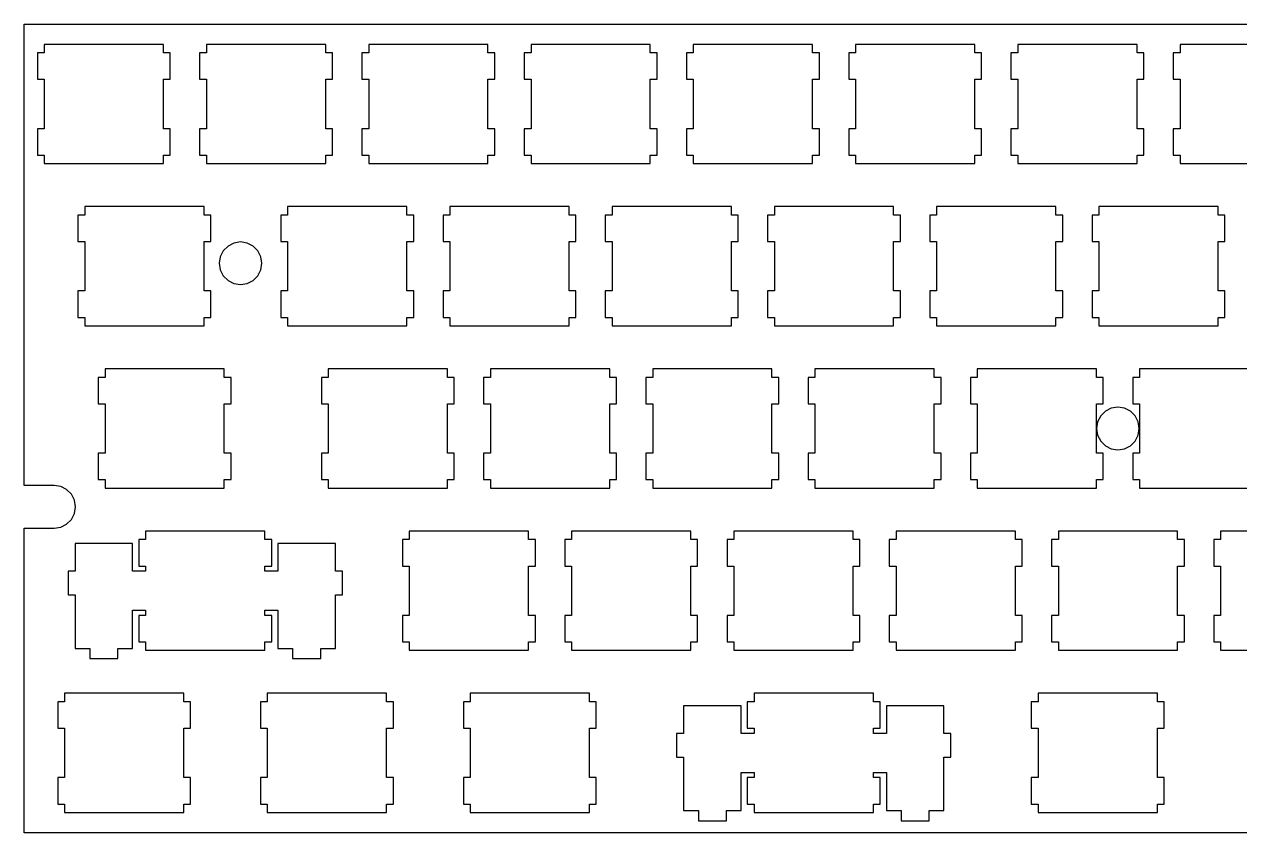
# Model space of a CAD drawing. Extents: x 0 to 285, y 0 to 95.
# Drawn here: x 0.1 to 142.8, y 0.1 to 95 of the extents above; entities that cross this region are included whole.
import ezdxf

# ---------------------------------------------------------------- set-up
doc = ezdxf.new("R2010")
doc.units = 0
doc.layers.get('0').update_dxf_attribs({"linetype": 'CONTINUOUS'})

msp = doc.modelspace()

# ---------------------------------------------------------------- linework, layer by layer
at = {"color": 0}
for p, q in [((0.09508, 40.8615), (0.09508, 95.0239)), ((0.09508, 95.0239), (285.47, 95.0239)), ((2.43224, 91.6615), (1.6316, 91.6615)), ((1.6316, 91.6615), (1.6316, 88.5624)), ((2.43224, 92.662), (2.43224, 91.6615)), ((16.4317, 92.662), (2.43224, 92.662)), ((16.4317, 91.6615), (16.4317, 92.662)), ((17.2324, 91.6615), (16.4317, 91.6615)), ((17.2324, 88.5624), (17.2324, 91.6615)), ((21.4822, 91.6615), (20.6816, 91.6615)), ((20.6816, 91.6615), (20.6816, 88.5624)), ((21.4822, 92.662), (21.4822, 91.6615)), ((35.4817, 92.662), (21.4822, 92.662)), ((35.4817, 91.6615), (35.4817, 92.662)), ((36.2825, 91.6615), (35.4817, 91.6615)), ((36.2825, 88.5624), (36.2825, 91.6615)), ((40.5324, 91.6615), (39.7316, 91.6615)), ((39.7316, 91.6615), (39.7316, 88.5624)), ((40.5324, 92.662), (40.5324, 91.6615)), ((54.5317, 92.662), (40.5324, 92.662)), ((54.5317, 91.6615), (54.5317, 92.662)), ((55.3311, 91.6615), (54.5317, 91.6615)), ((55.3311, 88.5624), (55.3311, 91.6615)), ((59.581, 91.6615), (58.7816, 91.6615)), ((58.7816, 91.6615), (58.7816, 88.5624)), ((59.581, 92.662), (59.581, 91.6615)), ((73.5817, 92.662), (59.581, 92.662)), ((73.5817, 91.6615), (73.5817, 92.662)), ((74.3825, 91.6615), (73.5817, 91.6615)), ((74.3825, 88.5624), (74.3825, 91.6615)), ((78.6324, 91.6615), (77.8316, 91.6615)), ((77.8316, 91.6615), (77.8316, 88.5624)), ((78.6324, 92.662), (78.6324, 91.6615)), ((92.6317, 92.662), (78.6324, 92.662)), ((92.6317, 91.6615), (92.6317, 92.662)), ((93.4325, 91.6615), (92.6317, 91.6615)), ((93.4325, 88.5624), (93.4325, 91.6615)), ((97.6824, 91.6615), (96.8816, 91.6615)), ((96.8816, 91.6615), (96.8816, 88.5624)), ((97.6824, 92.662), (97.6824, 91.6615)), ((111.682, 92.662), (97.6824, 92.662)), ((111.682, 91.6615), (111.682, 92.662)), ((112.482, 91.6615), (111.682, 91.6615)), ((112.482, 88.5624), (112.482, 91.6615)), ((116.732, 91.6615), (115.932, 91.6615)), ((115.932, 91.6615), (115.932, 88.5624)), ((116.732, 92.662), (116.732, 91.6615)), ((130.732, 92.662), (116.732, 92.662)), ((130.732, 91.6615), (130.732, 92.662)), ((131.532, 91.6615), (130.732, 91.6615)), ((131.532, 88.5624), (131.532, 91.6615)), ((135.782, 91.6615), (134.982, 91.6615)), ((134.982, 91.6615), (134.982, 88.5624)), ((135.782, 92.662), (135.782, 91.6615)), ((149.782, 92.662), (135.782, 92.662)), ((1.6316, 88.5624), (2.43224, 88.5624)), ((2.43224, 88.5624), (2.43224, 82.7624)), ((16.4317, 82.7624), (16.4317, 88.5624)), ((16.4317, 88.5624), (17.2324, 88.5624)), ((20.6816, 88.5624), (21.4822, 88.5624)), ((21.4822, 88.5624), (21.4822, 82.7624)), ((35.4817, 82.7624), (35.4817, 88.5624)), ((35.4817, 88.5624), (36.2825, 88.5624)), ((39.7316, 88.5624), (40.5324, 88.5624)), ((40.5324, 88.5624), (40.5324, 82.7624)), ((54.5317, 82.7624), (54.5317, 88.5624)), ((54.5317, 88.5624), (55.3311, 88.5624)), ((58.7816, 88.5624), (59.581, 88.5624)), ((59.581, 88.5624), (59.581, 82.7624)), ((73.5817, 82.7624), (73.5817, 88.5624)), ((73.5817, 88.5624), (74.3825, 88.5624)), ((77.8316, 88.5624), (78.6324, 88.5624)), ((78.6324, 88.5624), (78.6324, 82.7624)), ((92.6317, 82.7624), (92.6317, 88.5624)), ((92.6317, 88.5624), (93.4325, 88.5624)), ((96.8816, 88.5624), (97.6824, 88.5624)), ((97.6824, 88.5624), (97.6824, 82.7624)), ((111.682, 82.7624), (111.682, 88.5624)), ((111.682, 88.5624), (112.482, 88.5624)), ((115.932, 88.5624), (116.732, 88.5624)), ((116.732, 88.5624), (116.732, 82.7624)), ((130.732, 82.7624), (130.732, 88.5624)), ((130.732, 88.5624), (131.532, 88.5624)), ((134.982, 88.5624), (135.782, 88.5624)), ((135.782, 88.5624), (135.782, 82.7624)), ((2.43224, 82.7624), (1.6316, 82.7624)), ((1.6316, 82.7624), (1.6316, 79.6618)), ((17.2324, 82.7624), (16.4317, 82.7624)), ((17.2324, 79.6618), (17.2324, 82.7624)), ((21.4822, 82.7624), (20.6816, 82.7624)), ((20.6816, 82.7624), (20.6816, 79.6618)), ((36.2825, 82.7624), (35.4817, 82.7624)), ((36.2825, 79.6618), (36.2825, 82.7624)), ((40.5324, 82.7624), (39.7316, 82.7624)), ((39.7316, 82.7624), (39.7316, 79.6618)), ((55.3311, 82.7624), (54.5317, 82.7624)), ((55.3311, 79.6618), (55.3311, 82.7624)), ((59.581, 82.7624), (58.7816, 82.7624)), ((58.7816, 82.7624), (58.7816, 79.6618)), ((74.3825, 82.7624), (73.5817, 82.7624)), ((74.3825, 79.6618), (74.3825, 82.7624)), ((78.6324, 82.7624), (77.8316, 82.7624)), ((77.8316, 82.7624), (77.8316, 79.6618)), ((93.4325, 82.7624), (92.6317, 82.7624)), ((93.4325, 79.6618), (93.4325, 82.7624)), ((97.6824, 82.7624), (96.8816, 82.7624)), ((96.8816, 82.7624), (96.8816, 79.6618)), ((112.482, 82.7624), (111.682, 82.7624)), ((112.482, 79.6618), (112.482, 82.7624)), ((116.732, 82.7624), (115.932, 82.7624)), ((115.932, 82.7624), (115.932, 79.6618)), ((131.532, 82.7624), (130.732, 82.7624)), ((131.532, 79.6618), (131.532, 82.7624)), ((135.782, 82.7624), (134.982, 82.7624)), ((134.982, 82.7624), (134.982, 79.6618)), ((1.6316, 79.6618), (2.43224, 79.6618)), ((2.43224, 79.6618), (2.43224, 78.6624)), ((2.43224, 78.6624), (16.4317, 78.6624)), ((16.4317, 78.6624), (16.4317, 79.6618)), ((16.4317, 79.6618), (17.2324, 79.6618)), ((20.6816, 79.6618), (21.4822, 79.6618)), ((21.4822, 79.6618), (21.4822, 78.6624)), ((21.4822, 78.6624), (35.4817, 78.6624)), ((35.4817, 78.6624), (35.4817, 79.6618)), ((35.4817, 79.6618), (36.2825, 79.6618)), ((39.7316, 79.6618), (40.5324, 79.6618)), ((40.5324, 79.6618), (40.5324, 78.6624)), ((40.5324, 78.6624), (54.5317, 78.6624)), ((54.5317, 78.6624), (54.5317, 79.6618)), ((54.5317, 79.6618), (55.3311, 79.6618)), ((58.7816, 79.6618), (59.581, 79.6618)), ((59.581, 79.6618), (59.581, 78.6624)), ((59.581, 78.6624), (73.5817, 78.6624)), ((73.5817, 78.6624), (73.5817, 79.6618)), ((73.5817, 79.6618), (74.3825, 79.6618)), ((77.8316, 79.6618), (78.6324, 79.6618)), ((78.6324, 79.6618), (78.6324, 78.6624)), ((78.6324, 78.6624), (92.6317, 78.6624)), ((92.6317, 78.6624), (92.6317, 79.6618)), ((92.6317, 79.6618), (93.4325, 79.6618)), ((96.8816, 79.6618), (97.6824, 79.6618)), ((97.6824, 79.6618), (97.6824, 78.6624)), ((97.6824, 78.6624), (111.682, 78.6624)), ((111.682, 78.6624), (111.682, 79.6618)), ((111.682, 79.6618), (112.482, 79.6618)), ((115.932, 79.6618), (116.732, 79.6618)), ((116.732, 79.6618), (116.732, 78.6624)), ((116.732, 78.6624), (130.732, 78.6624)), ((130.732, 78.6624), (130.732, 79.6618)), ((130.732, 79.6618), (131.532, 79.6618)), ((134.982, 79.6618), (135.782, 79.6618)), ((135.782, 79.6618), (135.782, 78.6624)), ((135.782, 78.6624), (149.782, 78.6624)), ((7.19473, 73.612), (7.19473, 72.6115)), ((21.1956, 73.612), (7.19473, 73.612)), ((21.1956, 72.6115), (21.1956, 73.612)), ((31.0059, 73.612), (31.0059, 72.6115)), ((45.0067, 73.612), (31.0059, 73.612)), ((45.0067, 72.6115), (45.0067, 73.612)), ((50.0574, 73.612), (50.0574, 72.6115)), ((64.0567, 73.612), (50.0574, 73.612)), ((64.0567, 72.6115), (64.0567, 73.612)), ((69.1074, 73.612), (69.1074, 72.6115)), ((83.1067, 73.612), (69.1074, 73.612)), ((83.1067, 72.6115), (83.1067, 73.612)), ((88.1574, 73.612), (88.1574, 72.6115)), ((102.157, 73.612), (88.1574, 73.612)), ((102.157, 72.6115), (102.157, 73.612)), ((107.206, 73.612), (107.206, 72.6115)), ((121.207, 73.612), (107.206, 73.612)), ((121.207, 72.6115), (121.207, 73.612)), ((126.257, 73.612), (126.257, 72.6115)), ((140.257, 73.612), (126.257, 73.612)), ((140.257, 72.6115), (140.257, 73.612)), ((7.19473, 72.6115), (6.39547, 72.6115)), ((6.39547, 72.6115), (6.39547, 69.5124)), ((21.9949, 72.6115), (21.1956, 72.6115)), ((21.9949, 69.5124), (21.9949, 72.6115)), ((31.0059, 72.6115), (30.2066, 72.6115)), ((30.2066, 72.6115), (30.2066, 69.5124)), ((45.8075, 72.6115), (45.0067, 72.6115)), ((45.8075, 69.5124), (45.8075, 72.6115)), ((50.0574, 72.6115), (49.2566, 72.6115)), ((49.2566, 72.6115), (49.2566, 69.5124)), ((64.8575, 72.6115), (64.0567, 72.6115)), ((64.8575, 69.5124), (64.8575, 72.6115)), ((69.1074, 72.6115), (68.3066, 72.6115)), ((68.3066, 72.6115), (68.3066, 69.5124)), ((83.9075, 72.6115), (83.1067, 72.6115)), ((83.9075, 69.5124), (83.9075, 72.6115)), ((88.1574, 72.6115), (87.3566, 72.6115)), ((87.3566, 72.6115), (87.3566, 69.5124)), ((102.956, 72.6115), (102.157, 72.6115)), ((102.956, 69.5124), (102.956, 72.6115)), ((107.206, 72.6115), (106.407, 72.6115)), ((106.407, 72.6115), (106.407, 69.5124)), ((122.007, 72.6115), (121.207, 72.6115)), ((122.007, 69.5124), (122.007, 72.6115)), ((126.257, 72.6115), (125.457, 72.6115)), ((125.457, 72.6115), (125.457, 69.5124)), ((141.056, 72.6115), (140.257, 72.6115)), ((141.056, 69.5124), (141.056, 72.6115)), ((6.39547, 69.5124), (7.19473, 69.5124)), ((7.19473, 69.5124), (7.19473, 63.7124)), ((21.1956, 63.7124), (21.1956, 69.5124)), ((21.1956, 69.5124), (21.9949, 69.5124)), ((24.0137, 68.9846), (23.4597, 68.4308)), ((24.7096, 69.3388), (24.0137, 68.9846)), ((25.4827, 69.4612), (24.7096, 69.3388)), ((26.2558, 69.3388), (25.4827, 69.4612)), ((26.9517, 68.9846), (26.2558, 69.3388)), ((27.5029, 68.4308), (26.9517, 68.9846)), ((30.2066, 69.5124), (31.0059, 69.5124)), ((31.0059, 69.5124), (31.0059, 63.7124)), ((45.0067, 63.7124), (45.0067, 69.5124)), ((45.0067, 69.5124), (45.8075, 69.5124)), ((49.2566, 69.5124), (50.0574, 69.5124)), ((50.0574, 69.5124), (50.0574, 63.7124)), ((64.0567, 63.7124), (64.0567, 69.5124)), ((64.0567, 69.5124), (64.8575, 69.5124)), ((68.3066, 69.5124), (69.1074, 69.5124)), ((69.1074, 69.5124), (69.1074, 63.7124)), ((83.1067, 63.7124), (83.1067, 69.5124)), ((83.1067, 69.5124), (83.9075, 69.5124)), ((87.3566, 69.5124), (88.1574, 69.5124)), ((88.1574, 69.5124), (88.1574, 63.7124)), ((102.157, 63.7124), (102.157, 69.5124)), ((102.157, 69.5124), (102.956, 69.5124)), ((106.407, 69.5124), (107.206, 69.5124)), ((107.206, 69.5124), (107.206, 63.7124)), ((121.207, 63.7124), (121.207, 69.5124)), ((121.207, 69.5124), (122.007, 69.5124)), ((125.457, 69.5124), (126.257, 69.5124)), ((126.257, 69.5124), (126.257, 63.7124)), ((140.257, 63.7124), (140.257, 69.5124)), ((140.257, 69.5124), (141.056, 69.5124)), ((23.1056, 67.7347), (22.9829, 66.9604)), ((23.4597, 68.4308), (23.1056, 67.7347)), ((27.8598, 67.7347), (27.5029, 68.4308)), ((27.9824, 66.9604), (27.8598, 67.7347)), ((22.9829, 66.9604), (23.1056, 66.1885)), ((23.1056, 66.1885), (23.4597, 65.4925)), ((27.5029, 65.4925), (27.8598, 66.1885)), ((27.8598, 66.1885), (27.9824, 66.9604)), ((23.4597, 65.4925), (24.0137, 64.9386)), ((24.0137, 64.9386), (24.7096, 64.5844)), ((24.7096, 64.5844), (25.4827, 64.4606)), ((25.4827, 64.4606), (26.2558, 64.5844)), ((26.2558, 64.5844), (26.9517, 64.9386)), ((26.9517, 64.9386), (27.5029, 65.4925)), ((7.19473, 63.7124), (6.39547, 63.7124)), ((6.39547, 63.7124), (6.39547, 60.6118)), ((21.9949, 63.7124), (21.1956, 63.7124)), ((21.9949, 60.6118), (21.9949, 63.7124)), ((31.0059, 63.7124), (30.2066, 63.7124)), ((30.2066, 63.7124), (30.2066, 60.6118)), ((45.8075, 63.7124), (45.0067, 63.7124)), ((45.8075, 60.6118), (45.8075, 63.7124)), ((50.0574, 63.7124), (49.2566, 63.7124)), ((49.2566, 63.7124), (49.2566, 60.6118)), ((64.8575, 63.7124), (64.0567, 63.7124)), ((64.8575, 60.6118), (64.8575, 63.7124)), ((69.1074, 63.7124), (68.3066, 63.7124)), ((68.3066, 63.7124), (68.3066, 60.6118)), ((83.9075, 63.7124), (83.1067, 63.7124)), ((83.9075, 60.6118), (83.9075, 63.7124)), ((88.1574, 63.7124), (87.3566, 63.7124)), ((87.3566, 63.7124), (87.3566, 60.6118)), ((102.956, 63.7124), (102.157, 63.7124)), ((102.956, 60.6118), (102.956, 63.7124)), ((107.206, 63.7124), (106.407, 63.7124)), ((106.407, 63.7124), (106.407, 60.6118)), ((122.007, 63.7124), (121.207, 63.7124)), ((122.007, 60.6118), (122.007, 63.7124)), ((126.257, 63.7124), (125.457, 63.7124)), ((125.457, 63.7124), (125.457, 60.6118)), ((141.056, 63.7124), (140.257, 63.7124)), ((141.056, 60.6118), (141.056, 63.7124)), ((6.39547, 60.6118), (7.19473, 60.6118)), ((7.19473, 60.6118), (7.19473, 59.6124)), ((21.1956, 59.6124), (21.1956, 60.6118)), ((21.1956, 60.6118), (21.9949, 60.6118)), ((30.2066, 60.6118), (31.0059, 60.6118)), ((31.0059, 60.6118), (31.0059, 59.6124)), ((45.0067, 59.6124), (45.0067, 60.6118)), ((45.0067, 60.6118), (45.8075, 60.6118)), ((49.2566, 60.6118), (50.0574, 60.6118)), ((50.0574, 60.6118), (50.0574, 59.6124)), ((64.0567, 59.6124), (64.0567, 60.6118)), ((64.0567, 60.6118), (64.8575, 60.6118)), ((68.3066, 60.6118), (69.1074, 60.6118)), ((69.1074, 60.6118), (69.1074, 59.6124)), ((83.1067, 59.6124), (83.1067, 60.6118)), ((83.1067, 60.6118), (83.9075, 60.6118)), ((87.3566, 60.6118), (88.1574, 60.6118)), ((88.1574, 60.6118), (88.1574, 59.6124)), ((102.157, 59.6124), (102.157, 60.6118)), ((102.157, 60.6118), (102.956, 60.6118)), ((106.407, 60.6118), (107.206, 60.6118)), ((107.206, 60.6118), (107.206, 59.6124)), ((121.207, 59.6124), (121.207, 60.6118)), ((121.207, 60.6118), (122.007, 60.6118)), ((125.457, 60.6118), (126.257, 60.6118)), ((126.257, 60.6118), (126.257, 59.6124)), ((140.257, 59.6124), (140.257, 60.6118)), ((140.257, 60.6118), (141.056, 60.6118)), ((7.19473, 59.6124), (21.1956, 59.6124)), ((31.0059, 59.6124), (45.0067, 59.6124)), ((50.0574, 59.6124), (64.0567, 59.6124)), ((69.1074, 59.6124), (83.1067, 59.6124)), ((88.1574, 59.6124), (102.157, 59.6124)), ((107.206, 59.6124), (121.207, 59.6124)), ((126.257, 59.6124), (140.257, 59.6124)), ((9.57598, 54.5606), (9.57598, 53.5615)), ((23.5768, 54.5606), (9.57598, 54.5606)), ((23.5768, 53.5615), (23.5768, 54.5606)), ((35.7699, 54.5606), (35.7699, 53.5615)), ((49.7706, 54.5606), (35.7699, 54.5606)), ((49.7706, 53.5615), (49.7706, 54.5606)), ((54.8185, 54.5606), (54.8185, 53.5615)), ((68.8192, 54.5606), (54.8185, 54.5606)), ((68.8192, 53.5615), (68.8192, 54.5606)), ((73.8699, 54.5606), (73.8699, 53.5615)), ((87.8692, 54.5606), (73.8699, 54.5606)), ((87.8692, 53.5615), (87.8692, 54.5606)), ((92.9199, 54.5606), (92.9199, 53.5615)), ((106.919, 54.5606), (92.9199, 54.5606)), ((106.919, 53.5615), (106.919, 54.5606)), ((111.968, 54.5606), (111.968, 53.5615)), ((125.971, 54.5606), (111.968, 54.5606)), ((125.971, 53.5615), (125.971, 54.5606)), ((131.02, 54.5606), (131.02, 53.5615)), ((145.019, 54.5606), (131.02, 54.5606)), ((9.57598, 53.5615), (8.77672, 53.5615)), ((8.77672, 53.5615), (8.77672, 50.4624)), ((24.3761, 53.5615), (23.5768, 53.5615)), ((24.3761, 50.4624), (24.3761, 53.5615)), ((35.7699, 53.5615), (34.9705, 53.5615)), ((34.9705, 53.5615), (34.9705, 50.4624)), ((50.5686, 53.5615), (49.7706, 53.5615)), ((50.5686, 50.4624), (50.5686, 53.5615)), ((54.8185, 53.5615), (54.0205, 53.5615)), ((54.0205, 53.5615), (54.0205, 50.4624)), ((69.62, 53.5615), (68.8192, 53.5615)), ((69.62, 50.4624), (69.62, 53.5615)), ((73.8699, 53.5615), (73.0691, 53.5615)), ((73.0691, 53.5615), (73.0691, 50.4624)), ((88.67, 53.5615), (87.8692, 53.5615)), ((88.67, 50.4624), (88.67, 53.5615)), ((92.9199, 53.5615), (92.1191, 53.5615)), ((92.1191, 53.5615), (92.1191, 50.4624)), ((107.719, 53.5615), (106.919, 53.5615)), ((107.719, 50.4624), (107.719, 53.5615)), ((111.968, 53.5615), (111.169, 53.5615)), ((111.169, 53.5615), (111.169, 50.4624)), ((126.77, 53.5615), (125.971, 53.5615)), ((126.77, 50.4624), (126.77, 53.5615)), ((131.02, 53.5615), (130.218, 53.5615)), ((130.218, 53.5615), (130.218, 50.4624)), ((8.77672, 50.4624), (9.57598, 50.4624)), ((9.57598, 50.4624), (9.57598, 44.661)), ((23.5768, 44.661), (23.5768, 50.4624)), ((23.5768, 50.4624), (24.3761, 50.4624)), ((34.9705, 50.4624), (35.7699, 50.4624)), ((35.7699, 50.4624), (35.7699, 44.661)), ((49.7706, 44.661), (49.7706, 50.4624)), ((49.7706, 50.4624), (50.5686, 50.4624)), ((54.0205, 50.4624), (54.8185, 50.4624)), ((54.8185, 50.4624), (54.8185, 44.661)), ((68.8192, 44.661), (68.8192, 50.4624)), ((68.8192, 50.4624), (69.62, 50.4624)), ((73.0691, 50.4624), (73.8699, 50.4624)), ((73.8699, 50.4624), (73.8699, 44.661)), ((87.8692, 44.661), (87.8692, 50.4624)), ((87.8692, 50.4624), (88.67, 50.4624)), ((92.1191, 50.4624), (92.9199, 50.4624)), ((92.9199, 50.4624), (92.9199, 44.661)), ((106.919, 44.661), (106.919, 50.4624)), ((106.919, 50.4624), (107.719, 50.4624)), ((111.169, 50.4624), (111.968, 50.4624)), ((111.968, 50.4624), (111.968, 44.661)), ((125.971, 44.661), (125.971, 50.4624)), ((125.971, 50.4624), (126.77, 50.4624)), ((128.483, 50.0599), (127.71, 49.9389)), ((129.256, 49.9389), (128.483, 50.0599)), ((130.218, 50.4624), (131.02, 50.4624)), ((131.02, 50.4624), (131.02, 44.661)), ((126.46, 49.0305), (126.103, 48.3348)), ((127.014, 49.5847), (126.46, 49.0305)), ((127.71, 49.9389), (127.014, 49.5847)), ((129.952, 49.5847), (129.256, 49.9389)), ((130.506, 49.0305), (129.952, 49.5847)), ((130.86, 48.3348), (130.506, 49.0305)), ((126.103, 48.3348), (125.983, 47.5601)), ((125.983, 47.5601), (126.103, 46.7886)), ((130.984, 47.5601), (130.86, 48.3348)), ((130.86, 46.7886), (130.984, 47.5601)), ((126.103, 46.7886), (126.46, 46.0911)), ((126.46, 46.0911), (127.014, 45.5387)), ((129.952, 45.5387), (130.506, 46.0911)), ((130.506, 46.0911), (130.86, 46.7886)), ((9.57598, 44.661), (8.77672, 44.661)), ((8.77672, 44.661), (8.77672, 41.5618)), ((24.3761, 44.661), (23.5768, 44.661)), ((24.3761, 41.5618), (24.3761, 44.661)), ((35.7699, 44.661), (34.9705, 44.661)), ((34.9705, 44.661), (34.9705, 41.5618)), ((50.5686, 44.661), (49.7706, 44.661)), ((50.5686, 41.5618), (50.5686, 44.661)), ((54.8185, 44.661), (54.0205, 44.661)), ((54.0205, 44.661), (54.0205, 41.5618)), ((69.62, 44.661), (68.8192, 44.661)), ((69.62, 41.5618), (69.62, 44.661)), ((73.8699, 44.661), (73.0691, 44.661)), ((73.0691, 44.661), (73.0691, 41.5618)), ((88.67, 44.661), (87.8692, 44.661)), ((88.67, 41.5618), (88.67, 44.661)), ((92.9199, 44.661), (92.1191, 44.661)), ((92.1191, 44.661), (92.1191, 41.5618)), ((107.719, 44.661), (106.919, 44.661)), ((107.719, 41.5618), (107.719, 44.661)), ((111.968, 44.661), (111.169, 44.661)), ((111.169, 44.661), (111.169, 41.5618)), ((126.77, 44.661), (125.971, 44.661)), ((126.77, 41.5618), (126.77, 44.661)), ((127.014, 45.5387), (127.71, 45.1831)), ((127.71, 45.1831), (128.483, 45.0603)), ((128.483, 45.0603), (129.256, 45.1831)), ((129.256, 45.1831), (129.952, 45.5387)), ((131.02, 44.661), (130.218, 44.661)), ((130.218, 44.661), (130.218, 41.5618)), ((8.77672, 41.5618), (9.57598, 41.5618)), ((9.57598, 41.5618), (9.57598, 40.5613)), ((23.5768, 40.5613), (23.5768, 41.5618)), ((23.5768, 41.5618), (24.3761, 41.5618)), ((34.9705, 41.5618), (35.7699, 41.5618)), ((35.7699, 41.5618), (35.7699, 40.5613)), ((49.7706, 40.5613), (49.7706, 41.5618)), ((49.7706, 41.5618), (50.5686, 41.5618)), ((54.0205, 41.5618), (54.8185, 41.5618)), ((54.8185, 41.5618), (54.8185, 40.5613)), ((68.8192, 40.5613), (68.8192, 41.5618)), ((68.8192, 41.5618), (69.62, 41.5618)), ((73.0691, 41.5618), (73.8699, 41.5618)), ((73.8699, 41.5618), (73.8699, 40.5613)), ((87.8692, 40.5613), (87.8692, 41.5618)), ((87.8692, 41.5618), (88.67, 41.5618)), ((92.1191, 41.5618), (92.9199, 41.5618)), ((92.9199, 41.5618), (92.9199, 40.5613)), ((106.919, 40.5613), (106.919, 41.5618)), ((106.919, 41.5618), (107.719, 41.5618)), ((111.169, 41.5618), (111.968, 41.5618)), ((111.968, 41.5618), (111.968, 40.5613)), ((125.971, 40.5613), (125.971, 41.5618)), ((125.971, 41.5618), (126.77, 41.5618)), ((130.218, 41.5618), (131.02, 41.5618)), ((131.02, 41.5618), (131.02, 40.5613)), ((3.59668, 40.8615), (0.09508, 40.8615)), ((4.36838, 40.7388), (3.59668, 40.8615)), ((5.0643, 40.3849), (4.36838, 40.7388)), ((5.61689, 39.8307), (5.0643, 40.3849)), ((9.57598, 40.5613), (23.5768, 40.5613)), ((35.7699, 40.5613), (49.7706, 40.5613)), ((54.8185, 40.5613), (68.8192, 40.5613)), ((73.8699, 40.5613), (87.8692, 40.5613)), ((92.9199, 40.5613), (106.919, 40.5613)), ((111.968, 40.5613), (125.971, 40.5613)), ((131.02, 40.5613), (145.019, 40.5613)), ((5.97242, 39.1336), (5.61689, 39.8307)), ((6.09505, 38.3603), (5.97242, 39.1336)), ((5.61689, 36.8914), (5.97242, 37.5888)), ((5.97242, 37.5888), (6.09505, 38.3603)), ((0.09508, 0.09646), (0.09508, 35.8606)), ((0.09508, 35.8606), (3.5953, 35.8606)), ((3.5953, 35.8606), (4.36838, 35.9833)), ((4.36838, 35.9833), (5.0643, 36.3375)), ((5.0643, 36.3375), (5.61689, 36.8914)), ((14.3371, 34.5116), (13.5378, 34.5116)), ((13.5378, 34.5116), (13.5378, 31.4124)), ((14.3371, 35.512), (14.3371, 34.5116)), ((28.3366, 35.512), (14.3371, 35.512)), ((28.3366, 34.5116), (28.3366, 35.512)), ((29.1373, 34.5116), (28.3366, 34.5116)), ((29.1373, 31.4124), (29.1373, 34.5116)), ((45.2949, 34.5116), (44.4941, 34.5116)), ((44.4941, 34.5116), (44.4941, 31.4124)), ((45.2949, 35.512), (45.2949, 34.5116)), ((59.2956, 35.512), (45.2949, 35.512)), ((59.2956, 34.5116), (59.2956, 35.512)), ((60.095, 34.5116), (59.2956, 34.5116)), ((60.095, 31.4124), (60.095, 34.5116)), ((64.3449, 34.5116), (63.5455, 34.5116)), ((63.5455, 34.5116), (63.5455, 31.4124)), ((64.3449, 35.512), (64.3449, 34.5116)), ((78.3456, 35.512), (64.3449, 35.512)), ((78.3456, 34.5116), (78.3456, 35.512)), ((79.145, 34.5116), (78.3456, 34.5116)), ((79.145, 31.4124), (79.145, 34.5116)), ((83.3949, 34.5116), (82.5955, 34.5116)), ((82.5955, 34.5116), (82.5955, 31.4124)), ((83.3949, 35.512), (83.3949, 34.5116)), ((97.3956, 35.512), (83.3949, 35.512)), ((97.3956, 34.5116), (97.3956, 35.512)), ((98.195, 34.5116), (97.3956, 34.5116)), ((98.195, 31.4124), (98.195, 34.5116)), ((102.445, 34.5116), (101.646, 34.5116)), ((101.646, 34.5116), (101.646, 31.4124)), ((102.445, 35.512), (102.445, 34.5116)), ((116.444, 35.512), (102.445, 35.512)), ((116.444, 34.5116), (116.444, 35.512)), ((117.245, 34.5116), (116.444, 34.5116)), ((117.245, 31.4124), (117.245, 34.5116)), ((121.495, 34.5116), (120.694, 34.5116)), ((120.694, 34.5116), (120.694, 31.4124)), ((121.495, 35.512), (121.495, 34.5116)), ((135.496, 35.512), (121.495, 35.512)), ((135.496, 34.5116), (135.496, 35.512)), ((136.295, 34.5116), (135.496, 34.5116)), ((136.295, 31.4124), (136.295, 34.5116)), ((140.545, 34.5116), (139.746, 34.5116)), ((139.746, 34.5116), (139.746, 31.4124)), ((140.545, 35.512), (140.545, 34.5116)), ((154.544, 35.512), (140.545, 35.512)), ((12.813, 34.0417), (6.06337, 34.0417)), ((6.06337, 34.0417), (6.06337, 30.8115)), ((12.813, 30.8115), (12.813, 34.0417)), ((36.613, 34.0417), (29.8634, 34.0417)), ((29.8634, 34.0417), (29.8634, 30.8115)), ((36.613, 30.8115), (36.613, 34.0417)), ((13.5378, 31.4124), (14.3371, 31.4124)), ((14.3371, 31.4124), (14.3371, 30.8115)), ((28.3366, 30.8115), (28.3366, 31.4124)), ((28.3366, 31.4124), (29.1373, 31.4124)), ((44.4941, 31.4124), (45.2949, 31.4124)), ((45.2949, 31.4124), (45.2949, 25.6109)), ((59.2956, 25.6109), (59.2956, 31.4124)), ((59.2956, 31.4124), (60.095, 31.4124)), ((63.5455, 31.4124), (64.3449, 31.4124)), ((64.3449, 31.4124), (64.3449, 25.6109)), ((78.3456, 25.6109), (78.3456, 31.4124)), ((78.3456, 31.4124), (79.145, 31.4124)), ((82.5955, 31.4124), (83.3949, 31.4124)), ((83.3949, 31.4124), (83.3949, 25.6109)), ((97.3956, 25.6109), (97.3956, 31.4124)), ((97.3956, 31.4124), (98.195, 31.4124)), ((101.646, 31.4124), (102.445, 31.4124)), ((102.445, 31.4124), (102.445, 25.6109)), ((116.444, 25.6109), (116.444, 31.4124)), ((116.444, 31.4124), (117.245, 31.4124)), ((120.694, 31.4124), (121.495, 31.4124)), ((121.495, 31.4124), (121.495, 25.6109)), ((135.496, 25.6109), (135.496, 31.4124)), ((135.496, 31.4124), (136.295, 31.4124)), ((139.746, 31.4124), (140.545, 31.4124)), ((140.545, 31.4124), (140.545, 25.6109)), ((6.06337, 30.8115), (5.23794, 30.8115)), ((5.23794, 30.8115), (5.23794, 28.0128)), ((14.3371, 30.8115), (12.813, 30.8115)), ((29.8634, 30.8115), (28.3366, 30.8115)), ((37.4385, 30.8115), (36.613, 30.8115)), ((37.4385, 28.0128), (37.4385, 30.8115)), ((5.23794, 28.0128), (6.06337, 28.0128)), ((6.06337, 28.0128), (6.06337, 21.7427)), ((36.613, 21.7427), (36.613, 28.0128)), ((36.613, 28.0128), (37.4385, 28.0128)), ((12.813, 21.7427), (12.813, 26.2117)), ((12.813, 26.2117), (14.3371, 26.2117)), ((14.3371, 26.2117), (14.3371, 25.6109)), ((28.3366, 25.6109), (28.3366, 26.2117)), ((28.3366, 26.2117), (29.8634, 26.2117)), ((29.8634, 26.2117), (29.8634, 21.7427)), ((14.3371, 25.6109), (13.5378, 25.6109)), ((13.5378, 25.6109), (13.5378, 22.5116)), ((29.1373, 25.6109), (28.3366, 25.6109)), ((29.1373, 22.5116), (29.1373, 25.6109)), ((45.2949, 25.6109), (44.4941, 25.6109)), ((44.4941, 25.6109), (44.4941, 22.5116)), ((60.095, 25.6109), (59.2956, 25.6109)), ((60.095, 22.5116), (60.095, 25.6109)), ((64.3449, 25.6109), (63.5455, 25.6109)), ((63.5455, 25.6109), (63.5455, 22.5116)), ((79.145, 25.6109), (78.3456, 25.6109)), ((79.145, 22.5116), (79.145, 25.6109)), ((83.3949, 25.6109), (82.5955, 25.6109)), ((82.5955, 25.6109), (82.5955, 22.5116)), ((98.195, 25.6109), (97.3956, 25.6109)), ((98.195, 22.5116), (98.195, 25.6109)), ((102.445, 25.6109), (101.646, 25.6109)), ((101.646, 25.6109), (101.646, 22.5116)), ((117.245, 25.6109), (116.444, 25.6109)), ((117.245, 22.5116), (117.245, 25.6109)), ((121.495, 25.6109), (120.694, 25.6109)), ((120.694, 25.6109), (120.694, 22.5116)), ((136.295, 25.6109), (135.496, 25.6109)), ((136.295, 22.5116), (136.295, 25.6109)), ((140.545, 25.6109), (139.746, 25.6109)), ((139.746, 25.6109), (139.746, 22.5116)), ((6.06337, 21.7427), (7.78866, 21.7427)), ((7.78866, 21.7427), (7.78866, 20.5424)), ((11.0877, 20.5424), (11.0877, 21.7427)), ((11.0877, 21.7427), (12.813, 21.7427)), ((13.5378, 22.5116), (14.3371, 22.5116)), ((14.3371, 22.5116), (14.3371, 21.5126)), ((14.3371, 21.5126), (28.3366, 21.5126)), ((28.3366, 21.5126), (28.3366, 22.5116)), ((28.3366, 22.5116), (29.1373, 22.5116)), ((29.8634, 21.7427), (31.5874, 21.7427)), ((31.5874, 21.7427), (31.5874, 20.5424)), ((34.8878, 20.5424), (34.8878, 21.7427)), ((34.8878, 21.7427), (36.613, 21.7427)), ((44.4941, 22.5116), (45.2949, 22.5116)), ((45.2949, 22.5116), (45.2949, 21.5126)), ((45.2949, 21.5126), (59.2956, 21.5126)), ((59.2956, 21.5126), (59.2956, 22.5116)), ((59.2956, 22.5116), (60.095, 22.5116)), ((63.5455, 22.5116), (64.3449, 22.5116)), ((64.3449, 22.5116), (64.3449, 21.5126)), ((64.3449, 21.5126), (78.3456, 21.5126)), ((78.3456, 21.5126), (78.3456, 22.5116)), ((78.3456, 22.5116), (79.145, 22.5116)), ((82.5955, 22.5116), (83.3949, 22.5116)), ((83.3949, 22.5116), (83.3949, 21.5126)), ((83.3949, 21.5126), (97.3956, 21.5126)), ((97.3956, 21.5126), (97.3956, 22.5116)), ((97.3956, 22.5116), (98.195, 22.5116)), ((101.646, 22.5116), (102.445, 22.5116)), ((102.445, 22.5116), (102.445, 21.5126)), ((102.445, 21.5126), (116.444, 21.5126)), ((116.444, 21.5126), (116.444, 22.5116)), ((116.444, 22.5116), (117.245, 22.5116)), ((120.694, 22.5116), (121.495, 22.5116)), ((121.495, 22.5116), (121.495, 21.5126)), ((121.495, 21.5126), (135.496, 21.5126)), ((135.496, 21.5126), (135.496, 22.5116)), ((135.496, 22.5116), (136.295, 22.5116)), ((139.746, 22.5116), (140.545, 22.5116)), ((140.545, 22.5116), (140.545, 21.5126)), ((140.545, 21.5126), (154.544, 21.5126)), ((7.78866, 20.5424), (11.0877, 20.5424)), ((31.5874, 20.5424), (34.8878, 20.5424)), ((4.81348, 16.4621), (4.81348, 15.4616)), ((18.813, 16.4621), (4.81348, 16.4621)), ((18.813, 15.4616), (18.813, 16.4621)), ((28.6246, 16.4621), (28.6246, 15.4616)), ((42.6254, 16.4621), (28.6246, 16.4621)), ((42.6254, 15.4616), (42.6254, 16.4621)), ((52.4387, 16.4621), (52.4387, 15.4616)), ((66.4379, 16.4621), (52.4387, 16.4621)), ((66.4379, 15.4616), (66.4379, 16.4621)), ((85.7762, 16.4621), (85.7762, 15.4616)), ((99.7768, 16.4621), (85.7762, 16.4621)), ((99.7768, 15.4616), (99.7768, 16.4621)), ((119.114, 16.4621), (119.114, 15.4616)), ((133.113, 16.4621), (119.114, 16.4621)), ((133.113, 15.4616), (133.113, 16.4621)), ((4.81348, 15.4616), (4.01285, 15.4616)), ((4.01285, 15.4616), (4.01285, 12.361)), ((19.6136, 15.4616), (18.813, 15.4616)), ((19.6136, 12.361), (19.6136, 15.4616)), ((28.6246, 15.4616), (27.8253, 15.4616)), ((27.8253, 15.4616), (27.8253, 12.361)), ((43.4262, 15.4616), (42.6254, 15.4616)), ((43.4262, 12.361), (43.4262, 15.4616)), ((52.4387, 15.4616), (51.6378, 15.4616)), ((51.6378, 15.4616), (51.6378, 12.361)), ((67.2387, 15.4616), (66.4379, 15.4616)), ((67.2387, 12.361), (67.2387, 15.4616)), ((84.2518, 14.9917), (77.501, 14.9917)), ((77.501, 14.9917), (77.501, 11.7615)), ((84.2518, 11.7615), (84.2518, 14.9917)), ((85.7762, 15.4616), (84.9768, 15.4616)), ((84.9768, 15.4616), (84.9768, 12.361)), ((100.575, 15.4616), (99.7768, 15.4616)), ((100.575, 12.361), (100.575, 15.4616)), ((108.051, 14.9917), (101.301, 14.9917)), ((101.301, 14.9917), (101.301, 11.7615)), ((108.051, 11.7615), (108.051, 14.9917)), ((119.114, 15.4616), (118.313, 15.4616)), ((118.313, 15.4616), (118.313, 12.361)), ((133.914, 15.4616), (133.113, 15.4616)), ((133.914, 12.361), (133.914, 15.4616)), ((4.01285, 12.361), (4.81348, 12.361)), ((4.81348, 12.361), (4.81348, 6.56086)), ((18.813, 6.56086), (18.813, 12.361)), ((18.813, 12.361), (19.6136, 12.361)), ((27.8253, 12.361), (28.6246, 12.361)), ((28.6246, 12.361), (28.6246, 6.56086)), ((42.6254, 6.56086), (42.6254, 12.361)), ((42.6254, 12.361), (43.4262, 12.361)), ((51.6378, 12.361), (52.4387, 12.361)), ((52.4387, 12.361), (52.4387, 6.56086)), ((66.4379, 6.56086), (66.4379, 12.361)), ((66.4379, 12.361), (67.2387, 12.361)), ((77.501, 11.7615), (76.677, 11.7615)), ((76.677, 11.7615), (76.677, 8.96278)), ((85.7762, 11.7615), (84.2518, 11.7615)), ((84.9768, 12.361), (85.7762, 12.361)), ((85.7762, 12.361), (85.7762, 11.7615)), ((99.7768, 11.7615), (99.7768, 12.361)), ((99.7768, 12.361), (100.575, 12.361)), ((101.301, 11.7615), (99.7768, 11.7615)), ((108.876, 11.7615), (108.051, 11.7615)), ((108.876, 8.96278), (108.876, 11.7615)), ((118.313, 12.361), (119.114, 12.361)), ((119.114, 12.361), (119.114, 6.56086)), ((133.113, 6.56086), (133.113, 12.361)), ((133.113, 12.361), (133.914, 12.361)), ((76.677, 8.96278), (77.501, 8.96278)), ((77.501, 8.96278), (77.501, 2.69269)), ((108.051, 2.69269), (108.051, 8.96278)), ((108.051, 8.96278), (108.876, 8.96278)), ((84.2518, 2.69269), (84.2518, 7.16167)), ((84.2518, 7.16167), (85.7762, 7.16167)), ((85.7762, 7.16167), (85.7762, 6.56086)), ((99.7768, 6.56086), (99.7768, 7.16167)), ((99.7768, 7.16167), (101.301, 7.16167)), ((101.301, 7.16167), (101.301, 2.69269)), ((4.81348, 6.56086), (4.01285, 6.56086)), ((4.01285, 6.56086), (4.01285, 3.46163)), ((19.6136, 6.56086), (18.813, 6.56086)), ((19.6136, 3.46163), (19.6136, 6.56086)), ((28.6246, 6.56086), (27.8253, 6.56086)), ((27.8253, 6.56086), (27.8253, 3.46163)), ((43.4262, 6.56086), (42.6254, 6.56086)), ((43.4262, 3.46163), (43.4262, 6.56086)), ((52.4387, 6.56086), (51.6378, 6.56086)), ((51.6378, 6.56086), (51.6378, 3.46163)), ((67.2387, 6.56086), (66.4379, 6.56086)), ((67.2387, 3.46163), (67.2387, 6.56086)), ((85.7762, 6.56086), (84.9768, 6.56086)), ((84.9768, 6.56086), (84.9768, 3.46163)), ((100.575, 6.56086), (99.7768, 6.56086)), ((100.575, 3.46163), (100.575, 6.56086)), ((119.114, 6.56086), (118.313, 6.56086)), ((118.313, 6.56086), (118.313, 3.46163)), ((133.914, 6.56086), (133.113, 6.56086)), ((133.914, 3.46163), (133.914, 6.56086)), ((4.01285, 3.46163), (4.81348, 3.46163)), ((4.81348, 3.46163), (4.81348, 2.46255)), ((18.813, 2.46255), (18.813, 3.46163)), ((18.813, 3.46163), (19.6136, 3.46163)), ((27.8253, 3.46163), (28.6246, 3.46163)), ((28.6246, 3.46163), (28.6246, 2.46255)), ((42.6254, 2.46255), (42.6254, 3.46163)), ((42.6254, 3.46163), (43.4262, 3.46163)), ((51.6378, 3.46163), (52.4387, 3.46163)), ((52.4387, 3.46163), (52.4387, 2.46255)), ((66.4379, 2.46255), (66.4379, 3.46163)), ((66.4379, 3.46163), (67.2387, 3.46163)), ((84.9768, 3.46163), (85.7762, 3.46163)), ((85.7762, 3.46163), (85.7762, 2.46255)), ((99.7768, 2.46255), (99.7768, 3.46163)), ((99.7768, 3.46163), (100.575, 3.46163)), ((118.313, 3.46163), (119.114, 3.46163)), ((119.114, 3.46163), (119.114, 2.46255)), ((133.113, 2.46255), (133.113, 3.46163)), ((133.113, 3.46163), (133.914, 3.46163)), ((4.81348, 2.46255), (18.813, 2.46255)), ((28.6246, 2.46255), (42.6254, 2.46255)), ((52.4387, 2.46255), (66.4379, 2.46255)), ((77.501, 2.69269), (79.2261, 2.69269)), ((79.2261, 2.69269), (79.2261, 1.49242)), ((79.2261, 1.49242), (82.5267, 1.49242)), ((82.5267, 1.49242), (82.5267, 2.69269)), ((82.5267, 2.69269), (84.2518, 2.69269)), ((85.7762, 2.46255), (99.7768, 2.46255)), ((101.301, 2.69269), (103.026, 2.69269)), ((103.026, 2.69269), (103.026, 1.49242)), ((103.026, 1.49242), (106.325, 1.49242)), ((106.325, 1.49242), (106.325, 2.69269)), ((106.325, 2.69269), (108.051, 2.69269)), ((119.114, 2.46255), (133.113, 2.46255)), ((285.47, 0.09646), (0.09508, 0.09646))]:
    msp.add_line(p, q, dxfattribs=at)

doc.saveas('drawing.dxf')
